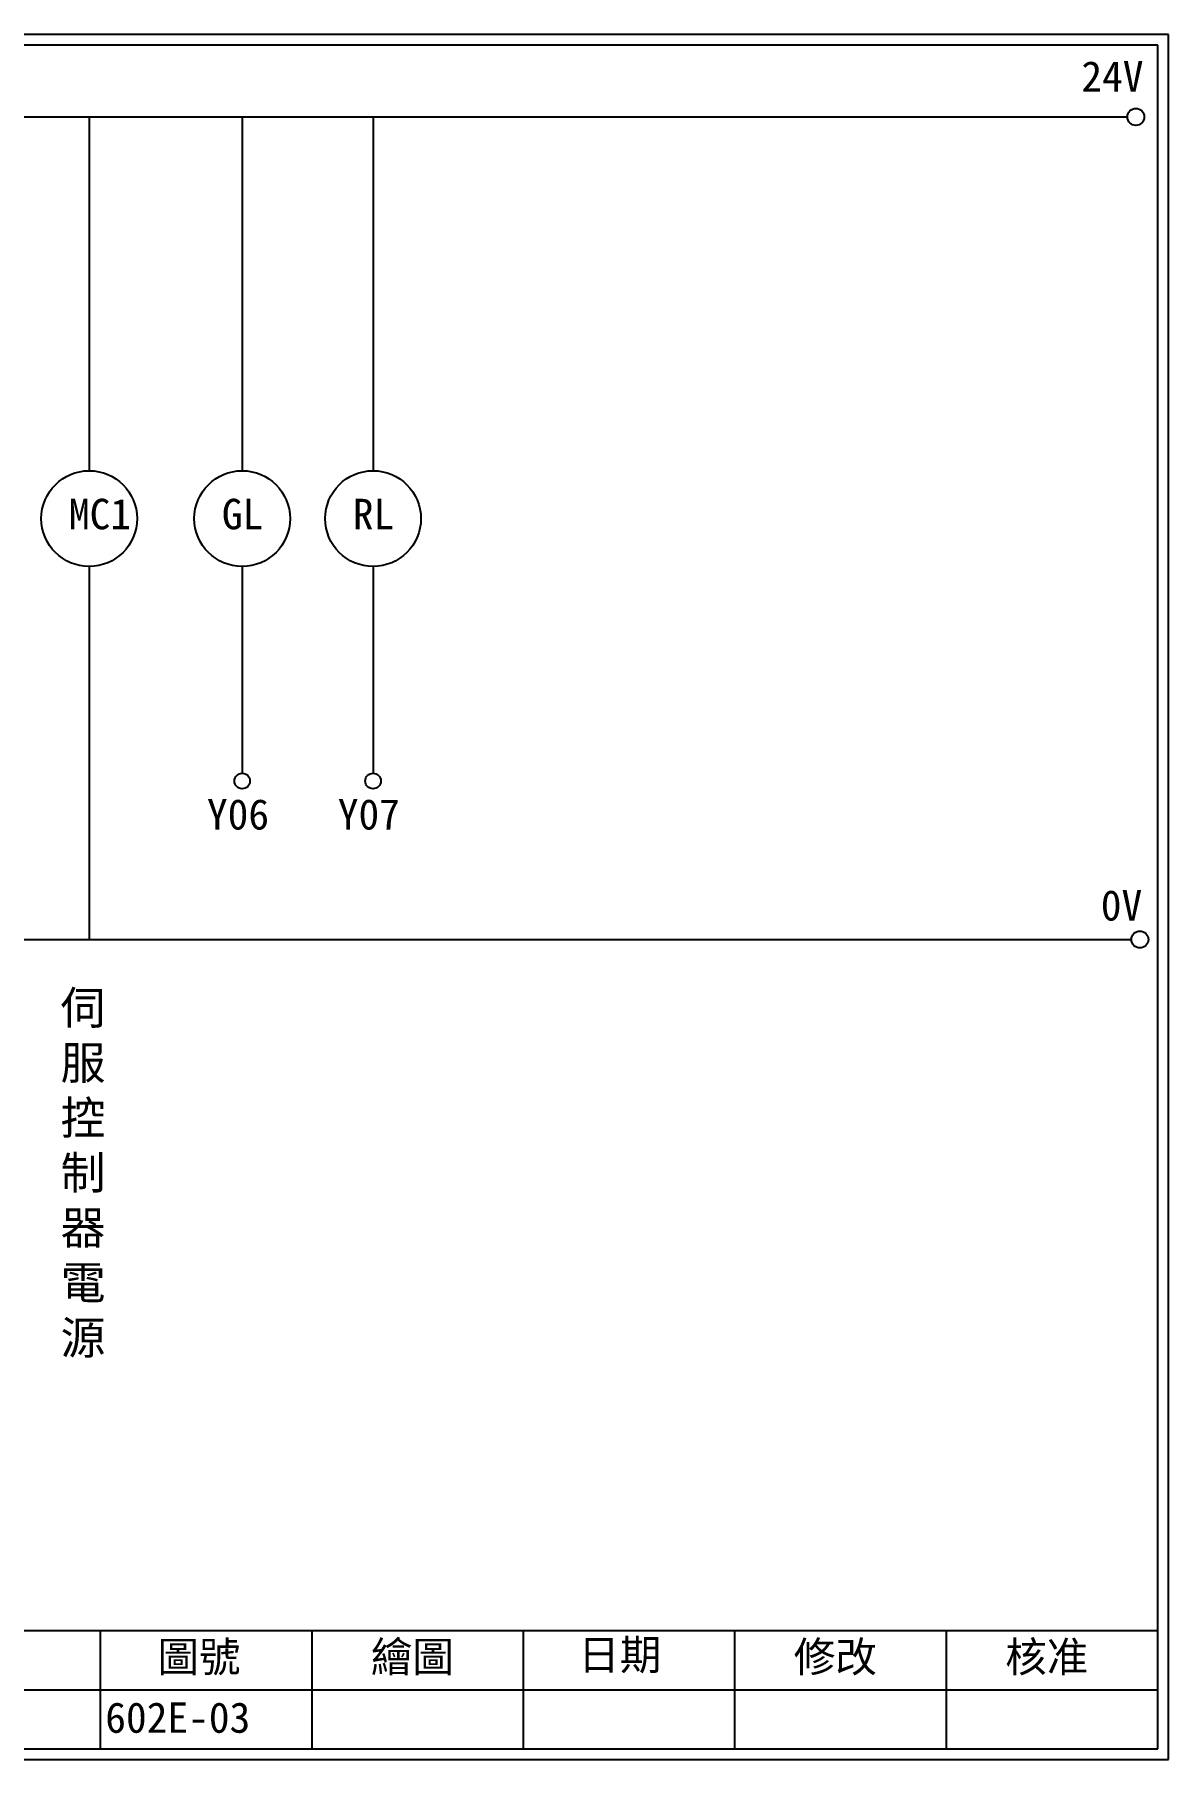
# Model space of a CAD drawing. Extents: x 926 to 1213, y 3 to 207.
# Drawn here: x 1078.7 to 1212.7, y 3 to 207 of the extents above; entities that cross this region are included whole.
import ezdxf

# ---------------------------------------------------------------- set-up
doc = ezdxf.new("R2010")
doc.units = 0
doc.layers.get('0').update_dxf_attribs({"linetype": 'CONTINUOUS'})
doc.layers.add('圖框層', color=7, linetype='CONTINUOUS')
doc.layers.add('標尺寸層', color=3, linetype='CONTINUOUS')
doc.styles.add('CNS', font='romanc.shx', dxfattribs={"bigfont": 'chineset.shx'})
doc.styles.add('STSL', font='KAIU.TTF')

msp = doc.modelspace()

# ---------------------------------------------------------------- linework, layer by layer
for centre in [(1208.88, 197.22), (1209.36, 99.96)]:
    msp.add_circle(centre, 1)
at = {"layer": '圖框層', "color": 7}
for p, q in [((1212.74, 206.97), (925.74, 206.97)), ((1212.74, 3), (1212.74, 206.97)), ((1211.49, 205.72), (926.99, 205.72)), ((1211.49, 4.25), (1211.49, 205.72)), ((926.99, 18.25), (1211.49, 18.25)), ((1086.49, 4.25), (1086.49, 18.25)), ((1111.49, 4.25), (1111.49, 18.25)), ((1136.49, 4.25), (1136.49, 18.25)), ((1161.49, 4.25), (1161.49, 18.25)), ((1186.49, 4.25), (1186.49, 18.25)), ((1061.49, 11.25), (1211.49, 11.25)), ((926.99, 4.25), (1211.49, 4.25)), ((925.74, 3), (1212.74, 3))]:
    msp.add_line(p, q, dxfattribs=at)
at = {"layer": '標尺寸層', "color": 7}
for p, q in [((930.28, 197.22), (1207.88, 197.22)), ((1085.14, 197.22), (1085.14, 155.39)), ((1103.23, 197.22), (1103.23, 155.39)), ((1118.7, 197.22), (1118.7, 155.39)), ((930.49, 99.96), (1208.36, 99.96))]:
    msp.add_line(p, q, dxfattribs=at)
at = {"layer": '標尺寸層'}
for p, q in [((1085.14, 144.07), (1085.14, 99.96)), ((1103.23, 144.07), (1103.23, 119.62)), ((1118.7, 144.07), (1118.7, 119.62))]:
    msp.add_line(p, q, dxfattribs=at)
at = {"layer": '標尺寸層', "color": 7}
for centre, radius in [((1085.14, 149.73), 5.66), ((1103.23, 149.73), 5.66), ((1118.7, 149.73), 5.66), ((1103.23, 118.7), 0.92), ((1118.7, 118.7), 0.92)]:
    msp.add_circle(centre, radius, dxfattribs=at)

# ---------------------------------------------------------------- texts
at = {"layer": '圖框層', "color": 4, "style": 'STSL'}
for s, p in [('24V', (1202.44, 200.22)), ('MC1', (1082.74, 148.47)), ('GL', (1100.82, 148.47)), ('RL', (1116.3, 148.47)), ('Y06', (1099.06, 112.96)), ('Y07', (1114.53, 112.96)), ('0V', (1204.74, 102.2)), ('圖號', (1093.21, 13.34)), ('繪圖', (1118.44, 13.34)), ('日期', (1142.96, 13.59)), ('修改', (1168.44, 13.34)), ('核准', (1193.44, 13.34)), ('602E-03', (1087.04, 6.16))]:
    msp.add_text(s, height=3.6, dxfattribs=at).set_placement(p)
at = {"layer": '標尺寸層', "color": 7, "insert": (1084.41, 72.17), "char_height": 3.9, "width": 2.8481, "attachment_point": 5, "style": 'CNS'}
msp.add_mtext('{\\fDFKai-SB|b0|i0|c136|p65;伺服控制器電源}', dxfattribs=at)

doc.saveas('drawing.dxf')
